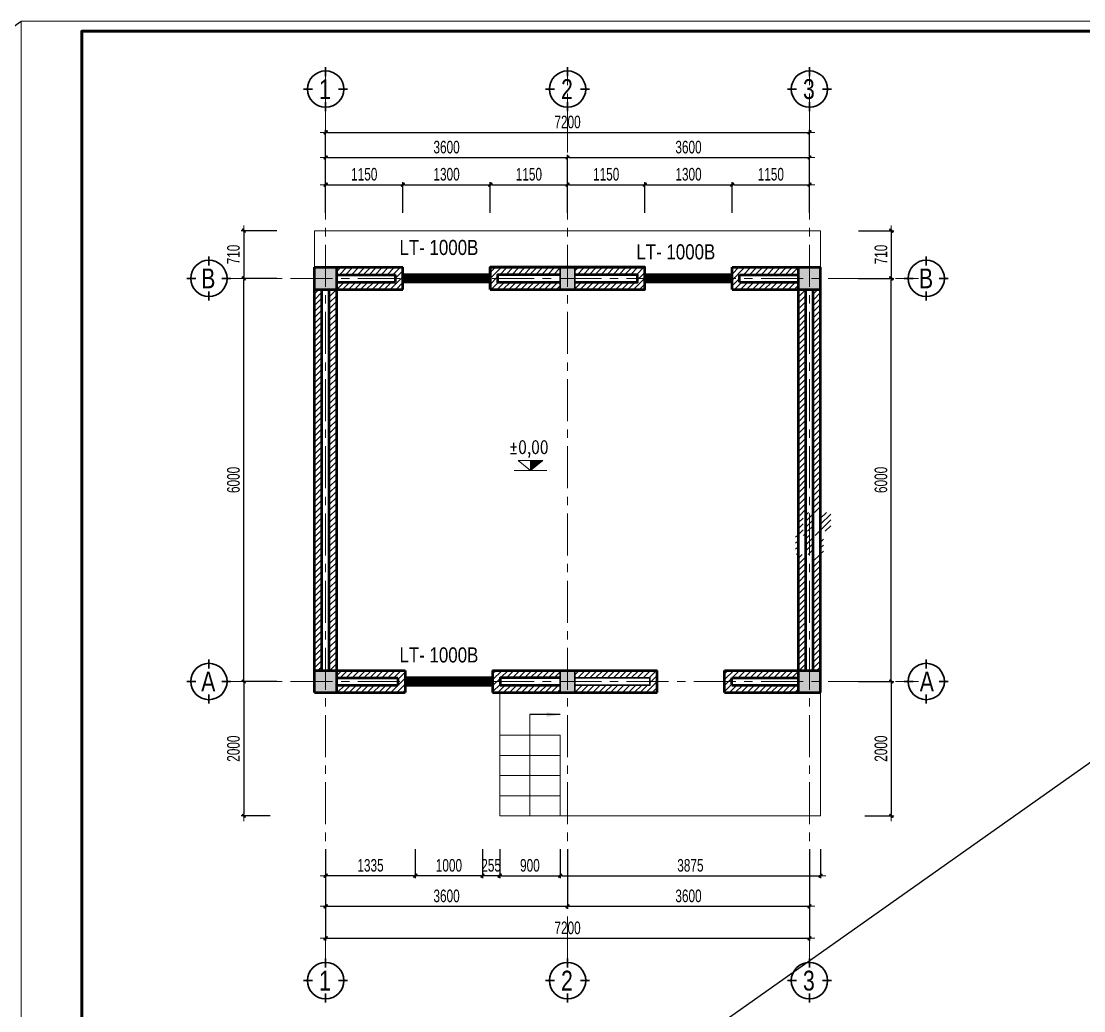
# Model space of a CAD drawing. Header units: millimetres. Extents: x -178395 to 493851, y -561170 to -280028.
# Drawn here: x 302751 to 318561, y -465395 to -450665 of the extents above; entities that cross this region are included whole.
import ezdxf
from ezdxf.enums import TextEntityAlignment as Align

# ---------------------------------------------------------------- set-up
doc = ezdxf.new("R2010")
doc.units = ezdxf.units.MM
doc.header["$MEASUREMENT"] = 0
doc.header["$PDMODE"] = 32
doc.linetypes.add('CENTER', pattern=[2, 1.25, -0.25, 0.25, -0.25])
doc.layers.get('Defpoints').update_dxf_attribs({"color": 1})
for name, color, linetype, lineweight in [('cat1', 30, 'Continuous', 50), ('Dim', 252, 'Continuous', 13), ('hatch1', 136, 'Continuous', 9), ('Khungten_LCDI', 7, 'Continuous', 5), ('LC Dim', 8, 'Continuous', 18), ('LC Hatch', 252, 'Continuous', 9), ('LC ISO', 153, 'Continuous', 13), ('LC Net dam 1', 30, 'Continuous', 30), ('LC Net thay', 63, 'Continuous', 25), ('LC Text1', 3, 'Continuous', 20), ('LC Text2', 7, 'Continuous', 25), ('thay1', 63, 'Continuous', 18), ('v-TRUC', 8, 'CENTER', 13)]:
    doc.layers.add(name, color=color, linetype=linetype, lineweight=lineweight)
doc.layers.add('KCS_LANH_TO', color=3, linetype='Continuous')
doc.layers.add('KCS_Plotter', color=11, linetype='Continuous', plot=False)
doc.styles.add('EG 1', font='VHAVANB.TTF')
doc.styles.add('HOATBIF', font='hoatbif.shx', dxfattribs={"width": 0.7})
doc.styles.add('KCS_SMTEXT', font='arial_0.ttf', dxfattribs={"width": 0.7})
doc.styles.add('Khungten', font='VHAVAN.TTF', dxfattribs={"width": 0.9, "height": 5000})
doc.styles.add('LC 1', font='VHAVANB.TTF')
doc.styles.add('T1', font='Vnsimli.shx', dxfattribs={"width": 0.8})
doc.styles.add('T2', font='VHARIAL.TTF', dxfattribs={"width": 0.8})
doc.styles.add('Tahoma', font='tahoma_0.ttf')
doc.styles.add('Title', font='VHBLACK.TTF', dxfattribs={"width": 0.8})
doc.dimstyles.new('1-110', dxfattribs={"dimscale": 110, "dimtxt": 2.5, "dimasz": 0.35, "dimexe": 0.5, "dimexo": 1, "dimgap": 0.8, "dimtad": 1, "dimdec": 0, "dimzin": 0, "dimdsep": 46, "dimtxsty": 'HOATBIF', "dimblk1": 'DOT', "dimblk2": 'DOT', "dimsah": 1, "dimcen": -1, "dimdle": 1, "dimclrd": 256, "dimclre": 256, "dimclrt": 4, "dimadec": 3, "dimazin": 2, "dimtfac": 0.333333, "dimtdec": 0, "dimtix": 1, "dimtmove": 2, "dimatfit": 3, "dimldrblk": 'DOT', "dimfxl": 1, "dimtvp": 0.833333, "dimtolj": 1, "dimtzin": 0, "dimarcsym": 0})
doc.dimstyles.new('KCS_DIM100_LE', dxfattribs={"dimscale": 100, "dimtxt": 0.001, "dimasz": 2, "dimexe": 1.2, "dimexo": 0, "dimgap": 1, "dimtad": 1, "dimdec": 0, "dimzin": 0, "dimdsep": 46, "dimtxsty": 'KCS_SMTEXT', "dimcen": 0, "dimdle": 1, "dimclrd": 256, "dimclre": 256, "dimclrt": 2, "dimadec": 0, "dimazin": 0, "dimtfac": 1, "dimtdec": 0, "dimtix": 1, "dimtmove": 2, "dimatfit": 3, "dimfxl": 1, "dimtolj": 1, "dimtzin": 0, "dimarcsym": 0})

# ---------------------------------------------------------------- blocks, each defined once
blk = doc.blocks.new('lcdi fix')
at = {"layer": 'Defpoints', "lineweight": 0}
blk.add_lwpolyline([(-1200, -14850), (-1200, 14850), (40800, 14850), (40800, -14850)], close=True, dxfattribs=at)
at = {"layer": 'Khungten_LCDI', "color": 5, "lineweight": 60}
blk.add_lwpolyline([(0, -14650), (0, 14650), (40600, 14650), (40600, -14650)], close=True, dxfattribs=at)
at = {"color": 7, "style": 'Khungten', "width": 0.8}
for tag, p in [('REVISION', (39499, -10746)), ('NGAYHT', (39546, -11609))]:
    blk.add_attdef(tag, text='', height=200, dxfattribs=at).set_placement(p, align=Align.CENTER)
at = {"layer": 'LC Text1', "color": 3, "style": 'LC 1', "width": 1.834006}
for tag, p, p2 in [('TENBANVE1', (36913, -8886), (40339, -8886)), ('TENBANVE2', (36913, -9562), (40339, -9562))]:
    blk.add_attdef(tag, text='', height=250, dxfattribs=at).set_placement(p, p2, align=Align.FIT)
at = {"layer": 'LC Text1', "style": 'Title', "width": 0.7}
blk.add_attdef('SOBANVE', text='', height=250, dxfattribs=at).set_placement((39562, -13896), align=Align.CENTER)
blk = doc.blocks.new('DOT')
at = {"layer": 'LC Dim'}
blk.add_line((-3, 0), (3, 0), dxfattribs=at)
at = {"layer": 'LC Dim', "color": 4}
blk.add_line((-1, -1), (1, 1), dxfattribs=at)
blk.add_lwpolyline([(0.5, 1), (-1, -0.5), (-0.5, -1), (1, 0.5)], close=True, dxfattribs=at)
blk = doc.blocks.new('*D1281')
at = {"layer": 'Defpoints', "color": 0, "transparency": 16777216}
for p in [(308430, -453098), (307280, -453592), (308430, -453592)]:
    blk.add_point(p, dxfattribs=at)
at = {"layer": 'Dim', "lineweight": -2, "transparency": 16777216}
for p, q in [((307280, -453517), (307280, -453061)), ((307306, -453098), (308404, -453098)), ((308430, -453517), (308430, -453061))]:
    blk.add_line(p, q, dxfattribs=at)
at = {"layer": 'Dim', "lineweight": -2, "transparency": 16777216, "xscale": 26.25, "yscale": 26.25, "zscale": 26.25, "rotation": 180}
blk.add_blockref('DOT', (307280, -453098), dxfattribs=at)
at = {"layer": 'Dim', "lineweight": -2, "transparency": 16777216, "xscale": 26.25, "yscale": 26.25, "zscale": 26.25}
blk.add_blockref('DOT', (308430, -453098), dxfattribs=at)
at = {"layer": 'Dim', "color": 4, "transparency": 16777216, "insert": (307855, -452944), "char_height": 187.5, "attachment_point": 5, "style": 'HOATBIF'}
blk.add_mtext('\\A1;1150', dxfattribs=at)
blk = doc.blocks.new('_Dot')
at = {"color": 0, "linetype": 'ByBlock', "lineweight": -2}
blk.add_line((-0.5, 0), (-1, 0), dxfattribs=at)
at = {"color": 0, "linetype": 'ByBlock', "const_width": 0.5}
blk.add_lwpolyline([(-0.25, 0, 1), (0.25, 0, 1)], format="xyb", close=True, dxfattribs=at)
blk = doc.blocks.new('*D1282')
at = {"layer": 'Defpoints', "color": 0, "ltscale": 2, "transparency": 16777216}
for p in [(310880, -452694), (307280, -453592), (310880, -453592)]:
    blk.add_point(p, dxfattribs=at)
at = {"layer": 'Dim', "lineweight": -2, "ltscale": 2, "transparency": 16777216}
for p, q in [((307280, -453517), (307280, -452656)), ((307306, -452694), (310854, -452694)), ((310880, -453517), (310880, -452656))]:
    blk.add_line(p, q, dxfattribs=at)
at = {"layer": 'Dim', "lineweight": -2, "ltscale": 2, "transparency": 16777216, "xscale": 26.25, "yscale": 26.25, "zscale": 26.25, "rotation": 180}
blk.add_blockref('DOT', (307280, -452694), dxfattribs=at)
at = {"layer": 'Dim', "lineweight": -2, "ltscale": 2, "transparency": 16777216, "xscale": 26.25, "yscale": 26.25, "zscale": 26.25}
blk.add_blockref('DOT', (310880, -452694), dxfattribs=at)
at = {"layer": 'Dim', "color": 4, "ltscale": 2, "transparency": 16777216, "insert": (309080, -452540), "char_height": 187.5, "attachment_point": 5, "style": 'HOATBIF'}
blk.add_mtext('\\A1;3600', dxfattribs=at)
blk = doc.blocks.new('*D1283')
at = {"layer": 'Defpoints', "color": 0, "ltscale": 2, "transparency": 16777216}
for p in [(314480, -452694), (310880, -453592), (314480, -453592)]:
    blk.add_point(p, dxfattribs=at)
at = {"layer": 'Dim', "lineweight": -2, "ltscale": 2, "transparency": 16777216}
for p, q in [((310880, -453517), (310880, -452656)), ((310906, -452694), (314454, -452694)), ((314480, -453517), (314480, -452656))]:
    blk.add_line(p, q, dxfattribs=at)
at = {"layer": 'Dim', "lineweight": -2, "ltscale": 2, "transparency": 16777216, "xscale": 26.25, "yscale": 26.25, "zscale": 26.25, "rotation": 180}
blk.add_blockref('DOT', (310880, -452694), dxfattribs=at)
at = {"layer": 'Dim', "lineweight": -2, "ltscale": 2, "transparency": 16777216, "xscale": 26.25, "yscale": 26.25, "zscale": 26.25}
blk.add_blockref('DOT', (314480, -452694), dxfattribs=at)
at = {"layer": 'Dim', "color": 4, "ltscale": 2, "transparency": 16777216, "insert": (312680, -452540), "char_height": 187.5, "attachment_point": 5, "style": 'HOATBIF'}
blk.add_mtext('\\A1;3600', dxfattribs=at)
blk = doc.blocks.new('*D1284')
at = {"layer": 'Defpoints', "color": 0, "ltscale": 2, "transparency": 16777216}
for p in [(314480, -452319), (307280, -453592), (314480, -453592)]:
    blk.add_point(p, dxfattribs=at)
at = {"layer": 'Dim', "lineweight": -2, "ltscale": 2, "transparency": 16777216}
for p, q in [((307280, -453517), (307280, -452282)), ((307306, -452319), (314454, -452319)), ((314480, -453517), (314480, -452282))]:
    blk.add_line(p, q, dxfattribs=at)
at = {"layer": 'Dim', "lineweight": -2, "ltscale": 2, "transparency": 16777216, "xscale": 26.25, "yscale": 26.25, "zscale": 26.25, "rotation": 180}
blk.add_blockref('DOT', (307280, -452319), dxfattribs=at)
at = {"layer": 'Dim', "lineweight": -2, "ltscale": 2, "transparency": 16777216, "xscale": 26.25, "yscale": 26.25, "zscale": 26.25}
blk.add_blockref('DOT', (314480, -452319), dxfattribs=at)
at = {"layer": 'Dim', "color": 4, "ltscale": 2, "transparency": 16777216, "insert": (310880, -452166), "char_height": 187.5, "attachment_point": 5, "style": 'HOATBIF'}
blk.add_mtext('\\A1;7200', dxfattribs=at)
blk = doc.blocks.new('KyHieu TrucDinhVi')
at = {"color": 7, "lineweight": 30}
for p, q in [((0, 2.36), (0, 4)), ((-2.36, 0), (-4, 0)), ((2.36, 0), (4, 0)), ((0, -2.36), (0, -4))]:
    blk.add_line(p, q, dxfattribs=at)
blk.add_circle((0, 0), 3.3, dxfattribs=at)
at = {"ltscale": 20, "style": 'Tahoma'}
blk.add_attdef('AA', text='', height=3, dxfattribs=at).set_placement((0, 0), align=Align.MIDDLE_CENTER)
blk = doc.blocks.new('*D1285')
at = {"layer": 'Defpoints', "color": 0, "ltscale": 2, "transparency": 16777216}
for p in [(309730, -453098), (308430, -453592), (309730, -453592)]:
    blk.add_point(p, dxfattribs=at)
at = {"layer": 'Dim', "lineweight": -2, "ltscale": 2, "transparency": 16777216}
for p, q in [((308430, -453517), (308430, -453061)), ((308456, -453098), (309704, -453098)), ((309730, -453517), (309730, -453061))]:
    blk.add_line(p, q, dxfattribs=at)
at = {"layer": 'Dim', "lineweight": -2, "ltscale": 2, "transparency": 16777216, "xscale": 26.25, "yscale": 26.25, "zscale": 26.25, "rotation": 180}
blk.add_blockref('DOT', (308430, -453098), dxfattribs=at)
at = {"layer": 'Dim', "lineweight": -2, "ltscale": 2, "transparency": 16777216, "xscale": 26.25, "yscale": 26.25, "zscale": 26.25}
blk.add_blockref('DOT', (309730, -453098), dxfattribs=at)
at = {"layer": 'Dim', "color": 4, "ltscale": 2, "transparency": 16777216, "insert": (309080, -452944), "char_height": 187.5, "attachment_point": 5, "style": 'HOATBIF'}
blk.add_mtext('\\A1;1300', dxfattribs=at)
blk = doc.blocks.new('*D1286')
at = {"layer": 'Defpoints', "color": 0, "ltscale": 2, "transparency": 16777216}
for p in [(310880, -453098), (309730, -453592), (310880, -453592)]:
    blk.add_point(p, dxfattribs=at)
at = {"layer": 'Dim', "lineweight": -2, "ltscale": 2, "transparency": 16777216}
for p, q in [((309730, -453517), (309730, -453061)), ((309756, -453098), (310854, -453098)), ((310880, -453517), (310880, -453061))]:
    blk.add_line(p, q, dxfattribs=at)
at = {"layer": 'Dim', "lineweight": -2, "ltscale": 2, "transparency": 16777216, "xscale": 26.25, "yscale": 26.25, "zscale": 26.25, "rotation": 180}
blk.add_blockref('DOT', (309730, -453098), dxfattribs=at)
at = {"layer": 'Dim', "lineweight": -2, "ltscale": 2, "transparency": 16777216, "xscale": 26.25, "yscale": 26.25, "zscale": 26.25}
blk.add_blockref('DOT', (310880, -453098), dxfattribs=at)
at = {"layer": 'Dim', "color": 4, "ltscale": 2, "transparency": 16777216, "insert": (310305, -452944), "char_height": 187.5, "attachment_point": 5, "style": 'HOATBIF'}
blk.add_mtext('\\A1;1150', dxfattribs=at)
blk = doc.blocks.new('*D1287')
at = {"layer": 'Defpoints', "color": 0, "ltscale": 2, "transparency": 16777216}
for p in [(312030, -453098), (310880, -453592), (312030, -453592)]:
    blk.add_point(p, dxfattribs=at)
at = {"layer": 'Dim', "lineweight": -2, "ltscale": 2, "transparency": 16777216}
for p, q in [((310880, -453517), (310880, -453061)), ((310906, -453098), (312004, -453098)), ((312030, -453517), (312030, -453061))]:
    blk.add_line(p, q, dxfattribs=at)
at = {"layer": 'Dim', "lineweight": -2, "ltscale": 2, "transparency": 16777216, "xscale": 26.25, "yscale": 26.25, "zscale": 26.25, "rotation": 180}
blk.add_blockref('DOT', (310880, -453098), dxfattribs=at)
at = {"layer": 'Dim', "lineweight": -2, "ltscale": 2, "transparency": 16777216, "xscale": 26.25, "yscale": 26.25, "zscale": 26.25}
blk.add_blockref('DOT', (312030, -453098), dxfattribs=at)
at = {"layer": 'Dim', "color": 4, "ltscale": 2, "transparency": 16777216, "insert": (311455, -452944), "char_height": 187.5, "attachment_point": 5, "style": 'HOATBIF'}
blk.add_mtext('\\A1;1150', dxfattribs=at)
blk = doc.blocks.new('*D1288')
at = {"layer": 'Defpoints', "color": 0, "ltscale": 2, "transparency": 16777216}
for p in [(313330, -453098), (312030, -453592), (313330, -453592)]:
    blk.add_point(p, dxfattribs=at)
at = {"layer": 'Dim', "lineweight": -2, "ltscale": 2, "transparency": 16777216}
for p, q in [((312030, -453517), (312030, -453061)), ((312056, -453098), (313304, -453098)), ((313330, -453517), (313330, -453061))]:
    blk.add_line(p, q, dxfattribs=at)
at = {"layer": 'Dim', "lineweight": -2, "ltscale": 2, "transparency": 16777216, "xscale": 26.25, "yscale": 26.25, "zscale": 26.25, "rotation": 180}
blk.add_blockref('DOT', (312030, -453098), dxfattribs=at)
at = {"layer": 'Dim', "lineweight": -2, "ltscale": 2, "transparency": 16777216, "xscale": 26.25, "yscale": 26.25, "zscale": 26.25}
blk.add_blockref('DOT', (313330, -453098), dxfattribs=at)
at = {"layer": 'Dim', "color": 4, "ltscale": 2, "transparency": 16777216, "insert": (312680, -452944), "char_height": 187.5, "attachment_point": 5, "style": 'HOATBIF'}
blk.add_mtext('\\A1;1300', dxfattribs=at)
blk = doc.blocks.new('*D1289')
at = {"layer": 'Defpoints', "color": 0, "ltscale": 2, "transparency": 16777216}
for p in [(314480, -453098), (313330, -453592), (314480, -453592)]:
    blk.add_point(p, dxfattribs=at)
at = {"layer": 'Dim', "lineweight": -2, "ltscale": 2, "transparency": 16777216}
for p, q in [((313330, -453517), (313330, -453061)), ((313356, -453098), (314454, -453098)), ((314480, -453517), (314480, -453061))]:
    blk.add_line(p, q, dxfattribs=at)
at = {"layer": 'Dim', "lineweight": -2, "ltscale": 2, "transparency": 16777216, "xscale": 26.25, "yscale": 26.25, "zscale": 26.25, "rotation": 180}
blk.add_blockref('DOT', (313330, -453098), dxfattribs=at)
at = {"layer": 'Dim', "lineweight": -2, "ltscale": 2, "transparency": 16777216, "xscale": 26.25, "yscale": 26.25, "zscale": 26.25}
blk.add_blockref('DOT', (314480, -453098), dxfattribs=at)
at = {"layer": 'Dim', "color": 4, "ltscale": 2, "transparency": 16777216, "insert": (313905, -452944), "char_height": 187.5, "attachment_point": 5, "style": 'HOATBIF'}
blk.add_mtext('\\A1;1150', dxfattribs=at)
blk = doc.blocks.new('*D1290')
at = {"layer": 'Defpoints', "color": 0, "transparency": 16777216}
for p in [(306627, -453783), (306063, -454493), (306627, -454493)]:
    blk.add_point(p, dxfattribs=at)
at = {"layer": 'Dim', "lineweight": -2, "transparency": 16777216}
for p, q in [((306552, -453783), (306025, -453783)), ((306063, -453810), (306063, -454467)), ((306552, -454493), (306025, -454493))]:
    blk.add_line(p, q, dxfattribs=at)
at = {"layer": 'Dim', "lineweight": -2, "transparency": 16777216, "xscale": 26.25, "yscale": 26.25, "zscale": 26.25}
for p, rotation in [((306063, -453783), 90), ((306063, -454493), 270)]:
    blk.add_blockref('DOT', p, dxfattribs=dict(at, rotation=rotation))
at = {"layer": 'Dim', "color": 4, "transparency": 16777216, "insert": (305909, -454138), "char_height": 187.5, "attachment_point": 5, "rotation": 90, "style": 'HOATBIF'}
blk.add_mtext('\\A1;710', dxfattribs=at)
blk = doc.blocks.new('*D1291')
at = {"layer": 'Defpoints', "color": 0, "ltscale": 2, "transparency": 16777216}
for p in [(306531, -460493), (306063, -462493), (306531, -462493)]:
    blk.add_point(p, dxfattribs=at)
at = {"layer": 'Dim', "lineweight": -2, "ltscale": 2, "transparency": 16777216}
for p, q in [((306456, -460493), (306025, -460493)), ((306063, -460520), (306063, -462467)), ((306456, -462493), (306025, -462493))]:
    blk.add_line(p, q, dxfattribs=at)
at = {"layer": 'Dim', "lineweight": -2, "ltscale": 2, "transparency": 16777216, "xscale": 26.25, "yscale": 26.25, "zscale": 26.25}
for p, rotation in [((306063, -460493), 90), ((306063, -462493), 270)]:
    blk.add_blockref('DOT', p, dxfattribs=dict(at, rotation=rotation))
at = {"layer": 'Dim', "color": 4, "ltscale": 2, "transparency": 16777216, "insert": (305909, -461493), "char_height": 187.5, "attachment_point": 5, "rotation": 90, "style": 'HOATBIF'}
blk.add_mtext('\\A1;2000', dxfattribs=at)
blk = doc.blocks.new('*D1292')
at = {"layer": 'Defpoints', "color": 0, "ltscale": 2, "transparency": 16777216}
for p in [(306063, -454493), (306627, -454493), (306627, -460493)]:
    blk.add_point(p, dxfattribs=at)
at = {"layer": 'Dim', "lineweight": -2, "ltscale": 2, "transparency": 16777216}
for p, q in [((306552, -454493), (306025, -454493)), ((306063, -460467), (306063, -454520)), ((306552, -460493), (306025, -460493))]:
    blk.add_line(p, q, dxfattribs=at)
at = {"layer": 'Dim', "lineweight": -2, "ltscale": 2, "transparency": 16777216, "xscale": 26.25, "yscale": 26.25, "zscale": 26.25}
for p, rotation in [((306063, -454493), 90), ((306063, -460493), 270)]:
    blk.add_blockref('DOT', p, dxfattribs=dict(at, rotation=rotation))
at = {"layer": 'Dim', "color": 4, "ltscale": 2, "transparency": 16777216, "insert": (305909, -457493), "char_height": 187.5, "attachment_point": 5, "rotation": 90, "style": 'HOATBIF'}
blk.add_mtext('\\A1;6000', dxfattribs=at)
blk = doc.blocks.new('*D1293')
at = {"layer": 'Defpoints', "color": 0, "transparency": 16777216}
for p in [(315134, -453783), (315134, -454493), (315697, -454493)]:
    blk.add_point(p, dxfattribs=at)
at = {"layer": 'Dim', "lineweight": -2, "transparency": 16777216}
for p, q in [((315209, -453783), (315735, -453783)), ((315697, -453810), (315697, -454467)), ((315209, -454493), (315735, -454493))]:
    blk.add_line(p, q, dxfattribs=at)
at = {"layer": 'Dim', "lineweight": -2, "transparency": 16777216, "xscale": 26.25, "yscale": 26.25, "zscale": 26.25}
for p, rotation in [((315697, -453783), 90), ((315697, -454493), 270)]:
    blk.add_blockref('DOT', p, dxfattribs=dict(at, rotation=rotation))
at = {"layer": 'Dim', "color": 4, "transparency": 16777216, "insert": (315544, -454138), "char_height": 187.5, "attachment_point": 5, "rotation": 90, "style": 'HOATBIF'}
blk.add_mtext('\\A1;710', dxfattribs=at)
blk = doc.blocks.new('*D1294')
at = {"layer": 'Defpoints', "color": 0, "ltscale": 2, "transparency": 16777216}
for p in [(315230, -460493), (315230, -462493), (315697, -462493)]:
    blk.add_point(p, dxfattribs=at)
at = {"layer": 'Dim', "lineweight": -2, "ltscale": 2, "transparency": 16777216}
for p, q in [((315305, -460493), (315735, -460493)), ((315697, -460520), (315697, -462467)), ((315305, -462493), (315735, -462493))]:
    blk.add_line(p, q, dxfattribs=at)
at = {"layer": 'Dim', "lineweight": -2, "ltscale": 2, "transparency": 16777216, "xscale": 26.25, "yscale": 26.25, "zscale": 26.25}
for p, rotation in [((315697, -460493), 90), ((315697, -462493), 270)]:
    blk.add_blockref('DOT', p, dxfattribs=dict(at, rotation=rotation))
at = {"layer": 'Dim', "color": 4, "ltscale": 2, "transparency": 16777216, "insert": (315544, -461493), "char_height": 187.5, "attachment_point": 5, "rotation": 90, "style": 'HOATBIF'}
blk.add_mtext('\\A1;2000', dxfattribs=at)
blk = doc.blocks.new('*D1295')
at = {"layer": 'Defpoints', "color": 0, "ltscale": 2, "transparency": 16777216}
for p in [(315134, -454493), (315697, -454493), (315134, -460493)]:
    blk.add_point(p, dxfattribs=at)
at = {"layer": 'Dim', "lineweight": -2, "ltscale": 2, "transparency": 16777216}
for p, q in [((315209, -454493), (315735, -454493)), ((315697, -460467), (315697, -454520)), ((315209, -460493), (315735, -460493))]:
    blk.add_line(p, q, dxfattribs=at)
at = {"layer": 'Dim', "lineweight": -2, "ltscale": 2, "transparency": 16777216, "xscale": 26.25, "yscale": 26.25, "zscale": 26.25}
for p, rotation in [((315697, -454493), 90), ((315697, -460493), 270)]:
    blk.add_blockref('DOT', p, dxfattribs=dict(at, rotation=rotation))
at = {"layer": 'Dim', "color": 4, "ltscale": 2, "transparency": 16777216, "insert": (315544, -457493), "char_height": 187.5, "attachment_point": 5, "rotation": 90, "style": 'HOATBIF'}
blk.add_mtext('\\A1;6000', dxfattribs=at)
blk = doc.blocks.new('*D1296')
at = {"layer": 'Defpoints', "color": 0, "ltscale": 2, "transparency": 16777216}
for p in [(309870, -462913), (310770, -462913), (310770, -463385)]:
    blk.add_point(p, dxfattribs=at)
at = {"layer": 'Dim', "lineweight": -2, "ltscale": 2, "transparency": 16777216}
for p, q in [((309870, -462988), (309870, -463422)), ((310770, -462988), (310770, -463422)), ((309896, -463385), (310744, -463385))]:
    blk.add_line(p, q, dxfattribs=at)
at = {"layer": 'Dim', "lineweight": -2, "ltscale": 2, "transparency": 16777216, "xscale": 26.25, "yscale": 26.25, "zscale": 26.25, "rotation": 180}
blk.add_blockref('DOT', (309870, -463385), dxfattribs=at)
at = {"layer": 'Dim', "lineweight": -2, "ltscale": 2, "transparency": 16777216, "xscale": 26.25, "yscale": 26.25, "zscale": 26.25}
blk.add_blockref('DOT', (310770, -463385), dxfattribs=at)
at = {"layer": 'Dim', "color": 4, "ltscale": 2, "transparency": 16777216, "insert": (310320, -463231), "char_height": 187.5, "attachment_point": 5, "style": 'HOATBIF'}
blk.add_mtext('\\A1;900', dxfattribs=at)
blk = doc.blocks.new('*D1297')
at = {"layer": 'Defpoints', "color": 0, "ltscale": 2, "transparency": 16777216}
for p in [(310770, -462913), (314645, -462913), (314645, -463385)]:
    blk.add_point(p, dxfattribs=at)
at = {"layer": 'Dim', "lineweight": -2, "ltscale": 2, "transparency": 16777216}
for p, q in [((310770, -462988), (310770, -463422)), ((314645, -462988), (314645, -463422)), ((310796, -463385), (314619, -463385))]:
    blk.add_line(p, q, dxfattribs=at)
at = {"layer": 'Dim', "lineweight": -2, "ltscale": 2, "transparency": 16777216, "xscale": 26.25, "yscale": 26.25, "zscale": 26.25, "rotation": 180}
blk.add_blockref('DOT', (310770, -463385), dxfattribs=at)
at = {"layer": 'Dim', "lineweight": -2, "ltscale": 2, "transparency": 16777216, "xscale": 26.25, "yscale": 26.25, "zscale": 26.25}
blk.add_blockref('DOT', (314645, -463385), dxfattribs=at)
at = {"layer": 'Dim', "color": 4, "ltscale": 2, "transparency": 16777216, "insert": (312708, -463231), "char_height": 187.5, "attachment_point": 5, "style": 'HOATBIF'}
blk.add_mtext('\\A1;3875', dxfattribs=at)
blk = doc.blocks.new('*D1298')
at = {"layer": 'Defpoints', "color": 0, "ltscale": 2, "transparency": 16777216}
for p in [(307280, -462913), (310880, -462913), (310880, -463840)]:
    blk.add_point(p, dxfattribs=at)
at = {"layer": 'Dim', "lineweight": -2, "ltscale": 2, "transparency": 16777216}
for p, q in [((307280, -462988), (307280, -463878)), ((310880, -462988), (310880, -463878)), ((307306, -463840), (310854, -463840))]:
    blk.add_line(p, q, dxfattribs=at)
at = {"layer": 'Dim', "lineweight": -2, "ltscale": 2, "transparency": 16777216, "xscale": 26.25, "yscale": 26.25, "zscale": 26.25, "rotation": 180}
blk.add_blockref('DOT', (307280, -463840), dxfattribs=at)
at = {"layer": 'Dim', "lineweight": -2, "ltscale": 2, "transparency": 16777216, "xscale": 26.25, "yscale": 26.25, "zscale": 26.25}
blk.add_blockref('DOT', (310880, -463840), dxfattribs=at)
at = {"layer": 'Dim', "color": 4, "ltscale": 2, "transparency": 16777216, "insert": (309080, -463686), "char_height": 187.5, "attachment_point": 5, "style": 'HOATBIF'}
blk.add_mtext('\\A1;3600', dxfattribs=at)
blk = doc.blocks.new('*D1299')
at = {"layer": 'Defpoints', "color": 0, "ltscale": 2, "transparency": 16777216}
for p in [(310880, -462913), (314480, -462913), (314480, -463840)]:
    blk.add_point(p, dxfattribs=at)
at = {"layer": 'Dim', "lineweight": -2, "ltscale": 2, "transparency": 16777216}
for p, q in [((310880, -462988), (310880, -463878)), ((314480, -462988), (314480, -463878)), ((310906, -463840), (314454, -463840))]:
    blk.add_line(p, q, dxfattribs=at)
at = {"layer": 'Dim', "lineweight": -2, "ltscale": 2, "transparency": 16777216, "xscale": 26.25, "yscale": 26.25, "zscale": 26.25, "rotation": 180}
blk.add_blockref('DOT', (310880, -463840), dxfattribs=at)
at = {"layer": 'Dim', "lineweight": -2, "ltscale": 2, "transparency": 16777216, "xscale": 26.25, "yscale": 26.25, "zscale": 26.25}
blk.add_blockref('DOT', (314480, -463840), dxfattribs=at)
at = {"layer": 'Dim', "color": 4, "ltscale": 2, "transparency": 16777216, "insert": (312680, -463686), "char_height": 187.5, "attachment_point": 5, "style": 'HOATBIF'}
blk.add_mtext('\\A1;3600', dxfattribs=at)
blk = doc.blocks.new('*D1277')
at = {"layer": 'Defpoints', "color": 0, "ltscale": 2, "transparency": 16777216}
for p in [(307280, -462913), (314480, -462913), (314480, -464316)]:
    blk.add_point(p, dxfattribs=at)
at = {"layer": 'Dim', "lineweight": -2, "ltscale": 2, "transparency": 16777216}
for p, q in [((307280, -462988), (307280, -464353)), ((314480, -462988), (314480, -464353)), ((307306, -464316), (314454, -464316))]:
    blk.add_line(p, q, dxfattribs=at)
at = {"layer": 'Dim', "lineweight": -2, "ltscale": 2, "transparency": 16777216, "xscale": 26.25, "yscale": 26.25, "zscale": 26.25, "rotation": 180}
blk.add_blockref('DOT', (307280, -464316), dxfattribs=at)
at = {"layer": 'Dim', "lineweight": -2, "ltscale": 2, "transparency": 16777216, "xscale": 26.25, "yscale": 26.25, "zscale": 26.25}
blk.add_blockref('DOT', (314480, -464316), dxfattribs=at)
at = {"layer": 'Dim', "color": 4, "ltscale": 2, "transparency": 16777216, "insert": (310880, -464162), "char_height": 187.5, "attachment_point": 5, "style": 'HOATBIF'}
blk.add_mtext('\\A1;7200', dxfattribs=at)
blk = doc.blocks.new('*D1278')
at = {"layer": 'Defpoints', "color": 0, "ltscale": 2, "transparency": 16777216}
for p in [(309615, -462913), (309870, -462913), (309615, -463385)]:
    blk.add_point(p, dxfattribs=at)
at = {"layer": 'Dim', "lineweight": -2, "ltscale": 2, "transparency": 16777216}
for p, q in [((309615, -462988), (309615, -463422)), ((309870, -462988), (309870, -463422)), ((309589, -463385), (309563, -463385)), ((309870, -463385), (309615, -463385)), ((309896, -463385), (309923, -463385))]:
    blk.add_line(p, q, dxfattribs=at)
at = {"layer": 'Dim', "lineweight": -2, "ltscale": 2, "transparency": 16777216, "xscale": 26.25, "yscale": 26.25, "zscale": 26.25}
blk.add_blockref('DOT', (309615, -463385), dxfattribs=at)
at = {"layer": 'Dim', "lineweight": -2, "ltscale": 2, "transparency": 16777216, "xscale": 26.25, "yscale": 26.25, "zscale": 26.25, "rotation": 180}
blk.add_blockref('DOT', (309870, -463385), dxfattribs=at)
at = {"layer": 'Dim', "color": 4, "ltscale": 2, "transparency": 16777216, "insert": (309743, -463231), "char_height": 187.5, "attachment_point": 5, "style": 'HOATBIF'}
blk.add_mtext('\\A1;255', dxfattribs=at)
blk = doc.blocks.new('*D1279')
at = {"layer": 'Defpoints', "color": 0, "ltscale": 2, "transparency": 16777216}
for p in [(308615, -462913), (309615, -462913), (308615, -463385)]:
    blk.add_point(p, dxfattribs=at)
at = {"layer": 'Dim', "lineweight": -2, "ltscale": 2, "transparency": 16777216}
for p, q in [((308615, -462988), (308615, -463422)), ((309615, -462988), (309615, -463422)), ((309589, -463385), (308641, -463385))]:
    blk.add_line(p, q, dxfattribs=at)
at = {"layer": 'Dim', "lineweight": -2, "ltscale": 2, "transparency": 16777216, "xscale": 26.25, "yscale": 26.25, "zscale": 26.25, "rotation": 180}
blk.add_blockref('DOT', (308615, -463385), dxfattribs=at)
at = {"layer": 'Dim', "lineweight": -2, "ltscale": 2, "transparency": 16777216, "xscale": 26.25, "yscale": 26.25, "zscale": 26.25}
blk.add_blockref('DOT', (309615, -463385), dxfattribs=at)
at = {"layer": 'Dim', "color": 4, "ltscale": 2, "transparency": 16777216, "insert": (309115, -463231), "char_height": 187.5, "attachment_point": 5, "style": 'HOATBIF'}
blk.add_mtext('\\A1;1000', dxfattribs=at)
blk = doc.blocks.new('*D1280')
at = {"layer": 'Defpoints', "color": 0, "ltscale": 2, "transparency": 16777216}
for p in [(307280, -462913), (308615, -462913), (307280, -463385)]:
    blk.add_point(p, dxfattribs=at)
at = {"layer": 'Dim', "lineweight": -2, "ltscale": 2, "transparency": 16777216}
for p, q in [((307280, -462988), (307280, -463422)), ((308615, -462988), (308615, -463422)), ((308589, -463385), (307306, -463385))]:
    blk.add_line(p, q, dxfattribs=at)
at = {"layer": 'Dim', "lineweight": -2, "ltscale": 2, "transparency": 16777216, "xscale": 26.25, "yscale": 26.25, "zscale": 26.25, "rotation": 180}
blk.add_blockref('DOT', (307280, -463385), dxfattribs=at)
at = {"layer": 'Dim', "lineweight": -2, "ltscale": 2, "transparency": 16777216, "xscale": 26.25, "yscale": 26.25, "zscale": 26.25}
blk.add_blockref('DOT', (308615, -463385), dxfattribs=at)
at = {"layer": 'Dim', "color": 4, "ltscale": 2, "transparency": 16777216, "insert": (307948, -463231), "char_height": 187.5, "attachment_point": 5, "style": 'HOATBIF'}
blk.add_mtext('\\A1;1335', dxfattribs=at)
blk = doc.blocks.new('Caodo1')
at = {"layer": 'LC Text1'}
blk.add_hatch(color=4, dxfattribs=at).paths.add_polyline_path([(0, 200), (0, 0), (243, 200)])
at = {"layer": 'LC Text1', "color": 4}
for p, q in [((324, 0), (-324, 0)), ((0, 0), (0, 200))]:
    blk.add_line(p, q, dxfattribs=at)
blk.add_lwpolyline([(-243, 200), (243, 200), (0, 0), (0, 0)], close=True, dxfattribs=at)
at = {"layer": 'LC Text1', "color": 4, "style": 'T1', "width": 0.8}
blk.add_attdef('%%P0,00', text='', height=250, dxfattribs=at).set_placement((-39, 460), align=Align.MIDDLE_CENTER)

msp = doc.modelspace()

# ---------------------------------------------------------------- hatches: boundary and pattern name
at = {"layer": 'hatch1', "ltscale": 2}
h = msp.add_hatch(dxfattribs=at)
h.set_pattern_fill('ANSI31', color=256, scale=500)
h.set_pattern_definition([(45, (-1327.804, -15664.8), (-44.194174, 44.194174), [])])
h.paths.add_polyline_path([(308430.1, -454328.5), (307445.1, -454328.5), (307445.1, -454438.5), (308320.1, -454438.5), (308320.1, -454548.5), (307445.1, -454548.5), (307445.1, -454658.5), (308430.1, -454658.5)])
h.paths.add_polyline_path([(310770.1, -454328.5), (309730.1, -454328.5), (309730.1, -454658.5), (310770.1, -454658.5), (310770.1, -454548.5), (309840.1, -454548.5), (309840.1, -454438.5), (310770.1, -454438.5)])
h.paths.add_polyline_path([(312030.1, -454328.5), (310990.1, -454328.5), (310990.1, -454438.5), (311920.1, -454438.5), (311920.1, -454548.5), (310990.1, -454548.5), (310990.1, -454658.5), (312030.1, -454658.5)])
h.paths.add_polyline_path([(314315.1, -454328.5), (313330.1, -454328.5), (313330.1, -454658.5), (314315.1, -454658.5), (314315.1, -454548.5), (313440.1, -454548.5), (313440.1, -454438.5), (314315.1, -454438.5)])
h.paths.add_polyline_path([(307225.1, -454658.5), (307115.1, -454658.5), (307115.1, -460328.5), (307225.1, -460328.5)])
h.paths.add_polyline_path([(307445.1, -454658.5), (307335.1, -454658.5), (307335.1, -460328.5), (307445.1, -460328.5)])
h.paths.add_polyline_path([(308465.1, -460328.5), (307445.1, -460328.5), (307445.1, -460438.5), (308355.1, -460438.5), (308355.1, -460548.5), (307445.1, -460548.5), (307445.1, -460658.5), (308130.1, -460658.5), (308130.1, -460658.5), (308465.1, -460658.5)])
h.paths.add_polyline_path([(310769.2, -460328.5), (309765.1, -460328.5), (309765.1, -460658.5), (310030.1, -460658.5), (310770.1, -460658.5), (310769.8, -460548.5), (309875.1, -460548.5), (309875.1, -460438.5), (310769.5, -460438.5)])
h.paths.add_polyline_path([(312215.1, -460328.5), (310989.2, -460328.5), (310989.5, -460438.5), (312105.1, -460438.5), (312105.1, -460548.5), (310989.8, -460548.5), (310990.1, -460658.5), (311479.6, -460658.5), (311479.6, -460658.4), (312215.1, -460658.4)])
h.paths.add_polyline_path([(314315.1, -460328.5), (313215.1, -460328.5), (313215.1, -460658.4), (313879.6, -460658.4), (314315.1, -460658.4), (314315.1, -460548.5), (313325.1, -460548.5), (313325.1, -460438.5), (314315.1, -460438.5)])
h.paths.add_polyline_path([(314425.1, -454658.5), (314315.1, -454658.5), (314315.1, -460328.5), (314425.1, -460328.5)])
h.paths.add_polyline_path([(314645.1, -454658.5), (314535.1, -454658.5), (314535.1, -460328.5), (314645.1, -460328.5)])
h.paths.add_polyline_path([(314273.9, -458601.1), (314686.4, -458601.1), (314686.4, -458319.9), (314273.9, -458319.9)])
h.paths.add_polyline_path([(314383.9, -458258.2), (314796.4, -458258.2), (314796.4, -457976.9), (314383.9, -457976.9)])
at = {"layer": 'LC Hatch', "ltscale": 250}
h = msp.add_hatch(dxfattribs=at)
h.set_pattern_fill('BTCT', color=256, scale=40)
h.set_pattern_definition([(50, (31383.92, -103.35), (286.90407, -25.10085), [30, -330]), (355, (31383.92, -103.35), (-55.50053, 300.87685), [24, -264]), (100.4514, (31407.83, -105.45), (231.40375, 275.77582), [25.49608, -280.45684]), (46.1842, (31383.92, -23.35), (426.89642, -66.2076), [45, -495]), (96.6356, (31419.5, -28.87), (373.86508, 389.64715), [38.2441, -420.6852]), (351.1842, (31383.9, -23.35), (373.86478, 389.64744), [36, -396]), (21, (31423.92, -43.35), (238.76282, -161.04756), [30, -330]), (326, (31423.92, -43.35), (97.32613, 290.06002), [24, -264]), (71.4514, (31443.81, -56.77), (336.08905, 129.0122), [25.49608, -280.45684]), (37.5, (31383.92, -103.35), (4.863942, 133.157542), [0, -260.8, 0, -268, 0, -265]), (7.5, (31383.92, -103.35), (105.227815, 157.764685), [0, -152.8, 0, -254.8, 0, -101]), (327.5, (31294.72, -103.35), (213.528974, -9.021949), [0, -100, 0, -312, 0, -414]), (317.5, (31254.72, -103.35), (233.27447, 40.04199), [0, -130, 0, -207.2, 0, -294]), (45, (31383.92, -103.35), (-106.066017, 106.066017), []), (45, (31454.63, -103.35), (-106.066017, 106.066017), [])])
h.paths.add_polyline_path([(307445.1, -454328.5), (307115.1, -454328.5), (307115.1, -454658.5), (307445.1, -454658.5)])
h.paths.add_polyline_path([(310990.1, -454328.5), (310770.1, -454328.5), (310770.1, -454658.5), (310990.1, -454658.5)])
h.paths.add_polyline_path([(314645.1, -454328.5), (314315.1, -454328.5), (314315.1, -454658.5), (314645.1, -454658.5)])
h.paths.add_polyline_path([(314645.1, -460328.5), (314315.1, -460328.5), (314315.1, -460658.5), (314645.1, -460658.5)])
h.paths.add_polyline_path([(310989.2, -460328.5), (310769.2, -460328.5), (310770.1, -460658.5), (310990.1, -460658.5)])
h.paths.add_polyline_path([(307445.1, -460328.5), (307115.1, -460328.5), (307115.1, -460658.5), (307445.1, -460658.5)])

# ---------------------------------------------------------------- linework, layer by layer
at = {"layer": 'cat1', "ltscale": 500}
for p, q in [((307115.1, -460658.5), (307115.1, -454328.5)), ((307445.1, -460658.5), (307445.1, -454328.5)), ((314315.1, -460658.5), (314315.1, -454328.5)), ((314645.1, -460658.5), (314645.1, -454328.5)), ((307445.1, -454548.5), (308320.1, -454548.5)), ((313440.1, -454548.5), (314315.1, -454548.5)), ((307115.1, -454658.5), (308430.1, -454658.5)), ((307225.1, -460328.5), (307225.1, -454658.5)), ((307335.1, -460328.5), (307335.1, -454658.5)), ((309730.1, -454658.5), (312030.1, -454658.5)), ((313330.1, -454658.5), (314645.1, -454658.5)), ((314425.1, -460328.5), (314425.1, -454658.5)), ((314535.1, -460328.5), (314535.1, -454658.5)), ((307115.1, -460328.5), (308465.1, -460328.5)), ((309765.1, -460328.5), (312215.1, -460328.5)), ((313215.1, -460328.5), (314645.1, -460328.5)), ((307445.1, -460438.5), (308355.1, -460438.5)), ((307445.1, -460548.5), (308355.1, -460548.5)), ((313325.1, -460438.5), (314315.1, -460438.5)), ((313325.1, -460548.5), (314315.1, -460548.5)), ((307115.1, -460658.5), (308465.1, -460658.5)), ((309765.1, -460658.5), (312215.1, -460658.5)), ((313215.1, -460658.5), (314645.1, -460658.5))]:
    msp.add_line(p, q, dxfattribs=at)
at = {"layer": 'cat1', "ltscale": 2}
for p, q in [((307115.1, -454328.5), (308430.1, -454328.5)), ((308430.1, -454658.5), (308430.1, -454328.5)), ((309730.1, -454658.5), (309730.1, -454328.5)), ((309730.1, -454328.5), (312030.1, -454328.5)), ((312030.1, -454658.5), (312030.1, -454328.5)), ((313330.1, -454328.5), (314645.1, -454328.5)), ((313330.1, -454658.5), (313330.1, -454328.5)), ((307445.1, -454438.5), (308320.1, -454438.5)), ((308320.1, -454548.5), (308320.1, -454438.5)), ((313440.1, -454438.5), (314315.1, -454438.5)), ((313440.1, -454548.5), (313440.1, -454438.5)), ((308465.1, -460328.5), (308465.1, -460658.5)), ((309765.1, -460328.5), (309765.1, -460658.5)), ((312215.1, -460658.5), (312215.1, -460328.5)), ((313215.1, -460658.5), (313215.1, -460328.5)), ((308355.1, -460438.5), (308355.1, -460548.5)), ((313325.1, -460548.5), (313325.1, -460438.5))]:
    msp.add_line(p, q, dxfattribs=at)
msp.add_lwpolyline([(309730.1, -454658.5), (312030.1, -454658.5), (312030.1, -454328.5), (309730.1, -454328.5)], close=True, dxfattribs=at)
for points in [[(310770.1, -454438.5), (309840.1, -454438.5), (309840.1, -454548.5), (310770.1, -454548.5)], [(310990.1, -454548.5), (311920.1, -454548.5), (311920.1, -454438.5), (310990.1, -454438.5)], [(310770.1, -460438.5), (309875.1, -460438.5), (309875.1, -460548.5), (310770.1, -460548.5)]]:
    msp.add_lwpolyline(points, dxfattribs=at)
at = {"layer": 'KCS_LANH_TO', "color": 2, "const_width": 150}
for points in [[(308430.1, -454493.5), (309730.1, -454493.5)], [(312030.1, -454493.5), (313330.1, -454493.5)], [(308465.1, -460493.5), (309765.1, -460493.5)]]:
    msp.add_lwpolyline(points, dxfattribs=at)
at = {"layer": 'KCS_Plotter', "ltscale": 250}
for p, q in [((271251, -472940.4), (302751, -450665.4)), ((302751, -472940.4), (334251, -450665.4))]:
    msp.add_line(p, q, dxfattribs=at)
at = {"layer": 'LC Net dam 1', "ltscale": 500}
for points in [[(310769.2, -454328.4), (310989.2, -454328.4), (310990.1, -454658.5), (310770.1, -454658.5)], [(310769.2, -460328.4), (310989.2, -460328.4), (310990.1, -460658.5), (310770.1, -460658.5)]]:
    msp.add_lwpolyline(points, close=True, dxfattribs=at)
at = {"layer": 'LC Net dam 1', "ltscale": 2}
msp.add_lwpolyline([(310990.1, -460548.5), (312105.1, -460548.5), (312105.1, -460438.5), (310990.1, -460438.5)], dxfattribs=at)
at = {"layer": 'thay1', "ltscale": 2}
for p, q in [((314645.1, -460493.5), (314645.1, -462493.5)), ((309870.1, -460658.5), (309870.1, -462493.5)), ((310320.1, -462493.5), (310320.1, -460986)), ((310320.1, -460986), (310770.1, -460986)), ((310770.1, -461293.5), (309870.1, -461293.5)), ((310770.1, -461293.5), (310770.1, -462493.5)), ((310770.1, -461593.5), (309870.1, -461593.5)), ((310770.1, -461893.5), (309870.1, -461893.5)), ((310770.1, -462193.5), (309870.1, -462193.5)), ((310770.1, -462493.5), (309870.1, -462493.5)), ((310770.1, -462493.5), (314645.1, -462493.5))]:
    msp.add_line(p, q, dxfattribs=at)
msp.add_lwpolyline([(314645.1, -454328.5), (314645.1, -453783.5), (307115.1, -453783.5), (307115.1, -454328.5)], dxfattribs=at)
at = {"layer": 'v-TRUC', "ltscale": 500}
for p, q in [((307280.1, -464617.8), (307280.1, -451357.6)), ((310880.1, -464617.8), (310880.1, -451357.6)), ((314480.1, -464617.8), (314480.1, -451357.6)), ((305759.7, -454493.5), (316101.2, -454493.5)), ((305759.7, -460493.5), (316101.2, -460493.5))]:
    msp.add_line(p, q, dxfattribs=at)

# ---------------------------------------------------------------- block references
at = {"layer": 'LC ISO'}
ref = msp.add_blockref('KyHieu TrucDinhVi', (307280.1, -451675.3), dxfattribs=dict(at, xscale=82, yscale=82, zscale=82))
ref.add_attrib('AA', '1', dxfattribs={"layer": '0', "ltscale": 20, "height": 295.2, "style": 'EG 1', "width": 0.8}).set_placement((307271.2, -451675.3), align=Align.MIDDLE_CENTER)
ref = msp.add_blockref('KyHieu TrucDinhVi', (310880.1, -451675.3), dxfattribs=dict(at, xscale=82, yscale=82, zscale=82))
ref.add_attrib('AA', '2', dxfattribs={"layer": '0', "ltscale": 20, "height": 295.2, "style": 'EG 1', "width": 0.8}).set_placement((310871.2, -451675.3), align=Align.MIDDLE_CENTER)
ref = msp.add_blockref('KyHieu TrucDinhVi', (314480.1, -451675.3), dxfattribs=dict(at, xscale=82, yscale=82, zscale=82))
ref.add_attrib('AA', '3', dxfattribs={"layer": '0', "ltscale": 20, "height": 295.2, "style": 'EG 1', "width": 0.8}).set_placement((314471.2, -451675.3), align=Align.MIDDLE_CENTER)
ref = msp.add_blockref('KyHieu TrucDinhVi', (305542.9, -454493.5), dxfattribs=dict(at, xscale=82, yscale=82, zscale=82))
ref.add_attrib('AA', 'b', dxfattribs={"layer": '0', "ltscale": 20, "height": 295.2, "style": 'EG 1', "width": 0.8}).set_placement((305534, -454493.5), align=Align.MIDDLE_CENTER)
ref = msp.add_blockref('KyHieu TrucDinhVi', (316217.3, -454493.5), dxfattribs=dict(at, xscale=-82, yscale=82, zscale=82))
ref.add_attrib('AA', 'b', dxfattribs={"layer": '0', "ltscale": 20, "height": 295.2, "style": 'EG 1', "width": 0.8}).set_placement((316214.8, -454493.5), align=Align.MIDDLE_CENTER)
ref = msp.add_blockref('KyHieu TrucDinhVi', (305542.9, -460493.5), dxfattribs=dict(at, xscale=82, yscale=82, zscale=82))
ref.add_attrib('AA', 'a', dxfattribs={"layer": '0', "ltscale": 20, "height": 295.2, "style": 'EG 1', "width": 0.8}).set_placement((305534, -460493.5), align=Align.MIDDLE_CENTER)
ref = msp.add_blockref('KyHieu TrucDinhVi', (316217.3, -460493.5), dxfattribs=dict(at, xscale=-82, yscale=82, zscale=82))
ref.add_attrib('AA', 'a', dxfattribs={"layer": '0', "ltscale": 20, "height": 295.2, "style": 'EG 1', "width": 0.8}).set_placement((316226.4, -460493.5), align=Align.MIDDLE_CENTER)
ref = msp.add_blockref('KyHieu TrucDinhVi', (307280.1, -464945.8), dxfattribs=dict(at, xscale=82, yscale=82, zscale=82))
ref.add_attrib('AA', '1', dxfattribs={"layer": '0', "ltscale": 20, "height": 295.2, "style": 'EG 1', "width": 0.8}).set_placement((307271.2, -464945.8), align=Align.MIDDLE_CENTER)
ref = msp.add_blockref('KyHieu TrucDinhVi', (310880.1, -464945.8), dxfattribs=dict(at, xscale=82, yscale=82, zscale=82))
ref.add_attrib('AA', '2', dxfattribs={"layer": '0', "ltscale": 20, "height": 295.2, "style": 'EG 1', "width": 0.8}).set_placement((310871.2, -464945.8), align=Align.MIDDLE_CENTER)
ref = msp.add_blockref('KyHieu TrucDinhVi', (314480.1, -464945.8), dxfattribs=dict(at, xscale=82, yscale=82, zscale=82))
ref.add_attrib('AA', '3', dxfattribs={"layer": '0', "ltscale": 20, "height": 295.2, "style": 'EG 1', "width": 0.8}).set_placement((314471.2, -464945.8), align=Align.MIDDLE_CENTER)
at = {"layer": 'LC Net thay', "xscale": 0.75, "yscale": 0.75, "zscale": 0.75}
msp.add_blockref('lcdi fix', (303651, -461802.9), dxfattribs=at)
at = {"layer": 'LC Text1'}
ref = msp.add_blockref('Caodo1', (310329.4, -457351.4), dxfattribs=dict(at, xscale=0.75, yscale=0.75, zscale=0.75))
ref.add_attrib('%%P0,00', '%%p0,00', dxfattribs={"layer": 'LC Text2', "height": 187.5, "style": 'T1', "width": 0.8}).set_placement((310300.1, -457006.8), align=Align.MIDDLE_CENTER)

# ---------------------------------------------------------------- texts
at = {"layer": 'LC Text2', "style": 'T2', "width": 0.8}
for p in [(308378.9, -454145.1), (311904.3, -454210.4), (308378.9, -460210.4)]:
    msp.add_text('lt- 1000b', height=225, dxfattribs=at).set_placement(p)

# ---------------------------------------------------------------- dimensions: what is measured, and where the dimension line sits
at = {"layer": 'Dim', "ltscale": 2}
for base, p1, p2, picture, middle in [((314480.1, -452319.3), (307280.1, -453592.3), (314480.1, -453592.3), '*D1284', (310880.1, -452165.6)), ((310880.1, -452694), (307280.1, -453592.3), (310880.1, -453592.3), '*D1282', (309080.1, -452540.2)), ((314480.1, -452694), (310880.1, -453592.3), (314480.1, -453592.3), '*D1283', (312680.1, -452540.2)), ((309730.1, -453098.1), (308430.1, -453592.3), (309730.1, -453592.3), '*D1285', (309080.1, -452944.4)), ((310880.1, -453098.1), (309730.1, -453592.3), (310880.1, -453592.3), '*D1286', (310305.1, -452944.4)), ((312030.1, -453098.1), (310880.1, -453592.3), (312030.1, -453592.3), '*D1287', (311455.1, -452944.4)), ((313330.1, -453098.1), (312030.1, -453592.3), (313330.1, -453592.3), '*D1288', (312680.1, -452944.4)), ((314480.1, -453098.1), (313330.1, -453592.3), (314480.1, -453592.3), '*D1289', (313905.1, -452944.4)), ((310880.1, -463840.1), (307280.1, -462912.7), (310880.1, -462912.7), '*D1298', (309080.1, -463686.3)), ((314480.1, -464315.6), (307280.1, -462912.7), (314480.1, -462912.7), '*D1277', (310880.1, -464161.9)), ((307280.1, -463385), (308615.1, -462912.7), (307280.1, -462912.7), '*D1280', (307947.6, -463231.2)), ((308615.1, -463385), (309615.1, -462912.7), (308615.1, -462912.7), '*D1279', (309115.1, -463231.2)), ((309615.1, -463385), (309870.1, -462912.7), (309615.1, -462912.7), '*D1278', (309742.6, -463231.2)), ((310770.1, -463385), (309870.1, -462912.7), (310770.1, -462912.7), '*D1296', (310320.1, -463231.2)), ((314645.1, -463385), (310770.1, -462912.7), (314645.1, -462912.7), '*D1297', (312707.6, -463231.2)), ((314480.1, -463840.1), (310880.1, -462912.7), (314480.1, -462912.7), '*D1299', (312680.1, -463686.3))]:
    dim = msp.add_linear_dim(base=base, p1=p1, p2=p2, dimstyle='1-110', override={"dimscale": 75}, dxfattribs=at)
    dim.commit()
    dim.dimension.update_dxf_attribs({"geometry": picture, "text_midpoint": middle})
at = {"layer": 'Dim'}
dim = msp.add_linear_dim(base=(308430.1, -453098.1), p1=(307280.1, -453592.3), p2=(308430.1, -453592.3), dimstyle='1-110', override={"dimscale": 75}, dxfattribs=at)
dim.commit()
dim.dimension.update_dxf_attribs({"geometry": '*D1281', "text_midpoint": (307855.1, -452944.4)})
for base, p1, p2, picture, middle in [((306062.8, -454493.5), (306626.5, -453783.5), (306626.5, -454493.5), '*D1290', (305909, -454138.5)), ((315697.5, -454493.5), (315133.7, -453783.5), (315133.7, -454493.5), '*D1293', (315543.7, -454138.5))]:
    dim = msp.add_linear_dim(base=base, p1=p1, p2=p2, angle=90, dimstyle='1-110', override={"dimscale": 75}, dxfattribs=at)
    dim.commit()
    dim.dimension.update_dxf_attribs({"geometry": picture, "text_midpoint": middle})
at = {"layer": 'Dim', "ltscale": 2}
for base, p1, p2, picture, middle in [((306062.8, -454493.5), (306626.5, -460493.5), (306626.5, -454493.5), '*D1292', (305909, -457493.5)), ((315697.5, -454493.5), (315133.7, -460493.5), (315133.7, -454493.5), '*D1295', (315543.7, -457493.5)), ((306062.8, -462493.5), (306530.7, -460493.5), (306530.7, -462493.5), '*D1291', (305909, -461493.5)), ((315697.5, -462493.5), (315229.6, -460493.5), (315229.6, -462493.5), '*D1294', (315543.7, -461493.5))]:
    dim = msp.add_linear_dim(base=base, p1=p1, p2=p2, angle=90, dimstyle='1-110', override={"dimscale": 75}, dxfattribs=at)
    dim.commit()
    dim.dimension.update_dxf_attribs({"geometry": picture, "text_midpoint": middle})

# ---------------------------------------------------------------- leaders
at = {"layer": 'thay1', "ltscale": 2}
msp.add_leader([(310770.1, -460986), (310320.1, -460986)], dimstyle='KCS_DIM100_LE', override={"dimgap": 1, "dimtad": 0}, dxfattribs=at)

doc.saveas('drawing.dxf')
